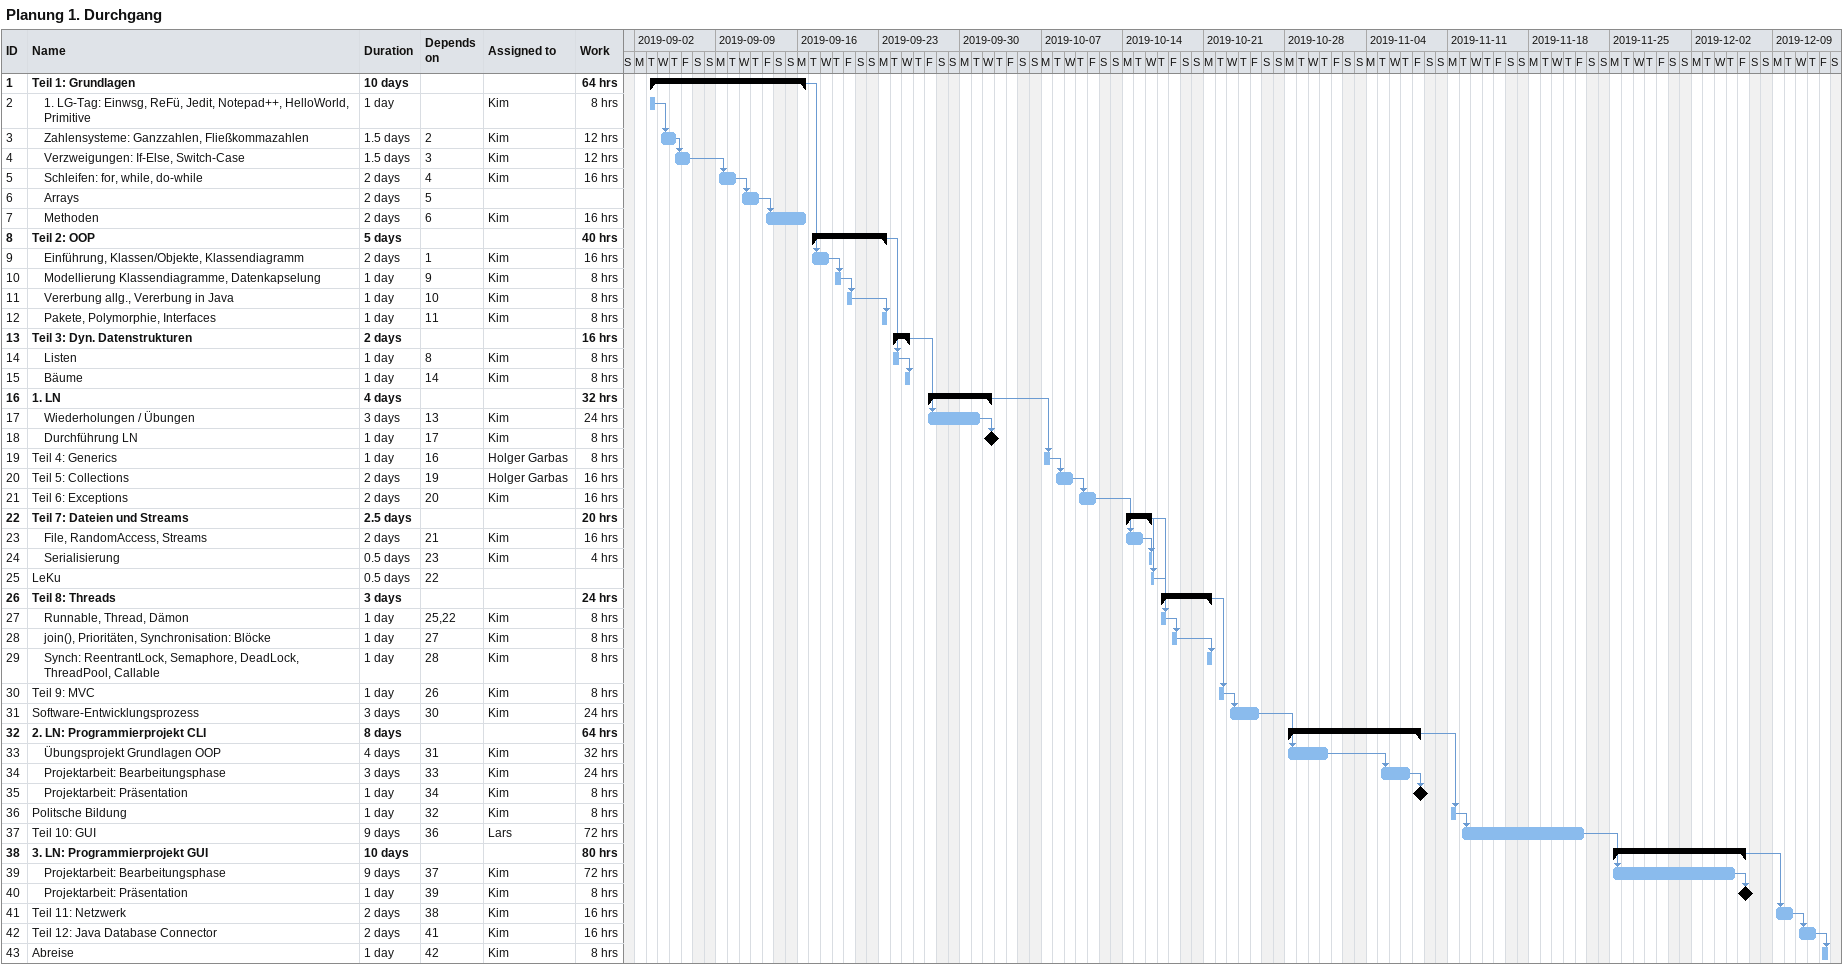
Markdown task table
Planung 1. Durchgang

| ID | Level | Task | Duration | Start | Finish | Predecessors | Resources | Work (h) |
|---|---|---|---|---|---|---|---|---|
| 1 | 1 | **Teil 1: Grundlagen** | 10d | 2019-09-03 | 2019-09-16 |  |  | 64 |
| 2 | 2 | 1. LG-Tag: Einwsg, ReFü, Jedit, Notepad++, HelloWorld, Primitive | 1d | 2019-09-03 | 2019-09-03 |  | Kim | 8 |
| 3 | 2 | Zahlensysteme: Ganzzahlen, Fließkommazahlen | 1.5d | 2019-09-04 | 2019-09-05 | 2 | Kim | 12 |
| 4 | 2 | Verzweigungen: If-Else, Switch-Case | 1.5d | 2019-09-05 | 2019-09-06 | 3 | Kim | 12 |
| 5 | 2 | Schleifen: for, while, do-while | 2d | 2019-09-09 | 2019-09-10 | 4 | Kim | 16 |
| 6 | 2 | Arrays | 2d | 2019-09-11 | 2019-09-12 | 5 |  |  |
| 7 | 2 | Methoden | 2d | 2019-09-13 | 2019-09-16 | 6 | Kim | 16 |
| 8 | 1 | **Teil 2: OOP** | 5d | 2019-09-17 | 2019-09-23 |  |  | 40 |
| 9 | 2 | Einführung, Klassen/Objekte, Klassendiagramm | 2d | 2019-09-17 | 2019-09-18 | 1 | Kim | 16 |
| 10 | 2 | Modellierung Klassendiagramme, Datenkapselung | 1d | 2019-09-19 | 2019-09-19 | 9 | Kim | 8 |
| 11 | 2 | Vererbung allg., Vererbung in Java | 1d | 2019-09-20 | 2019-09-20 | 10 | Kim | 8 |
| 12 | 2 | Pakete, Polymorphie, Interfaces | 1d | 2019-09-23 | 2019-09-23 | 11 | Kim | 8 |
| 13 | 1 | **Teil 3: Dyn. Datenstrukturen** | 2d | 2019-09-24 | 2019-09-25 |  |  | 16 |
| 14 | 2 | Listen | 1d | 2019-09-24 | 2019-09-24 | 8 | Kim | 8 |
| 15 | 2 | Bäume | 1d | 2019-09-25 | 2019-09-25 | 14 | Kim | 8 |
| 16 | 1 | **1. LN** | 4d | 2019-09-27 | 2019-10-02 |  |  | 32 |
| 17 | 2 | Wiederholungen / Übungen | 3d | 2019-09-27 | 2019-10-01 | 13 | Kim | 24 |
| 18 | 2 | Durchführung LN | 1d | 2019-10-02 | 2019-10-02 | 17 | Kim | 8 |
| 19 | 1 | Teil 4: Generics | 1d | 2019-10-07 | 2019-10-07 | 16 | Holger Garbas | 8 |
| 20 | 1 | Teil 5: Collections | 2d | 2019-10-08 | 2019-10-09 | 19 | Holger Garbas | 16 |
| 21 | 1 | Teil 6: Exceptions | 2d | 2019-10-10 | 2019-10-11 | 20 | Kim | 16 |
| 22 | 1 | **Teil 7: Dateien und Streams** | 2.5d | 2019-10-14 | 2019-10-16 |  |  | 20 |
| 23 | 2 | File, RandomAccess, Streams | 2d | 2019-10-14 | 2019-10-15 | 21 | Kim | 16 |
| 24 | 2 | Serialisierung | 0.5d | 2019-10-16 | 2019-10-16 | 23 | Kim | 4 |
| 25 | 1 | LeKu | 0.5d | 2019-10-16 | 2019-10-16 | 22 |  |  |
| 26 | 1 | **Teil 8: Threads** | 3d | 2019-10-17 | 2019-10-21 |  |  | 24 |
| 27 | 2 | Runnable, Thread, Dämon | 1d | 2019-10-17 | 2019-10-17 | 25, 22 | Kim | 8 |
| 28 | 2 | join(), Prioritäten, Synchronisation: Blöcke | 1d | 2019-10-18 | 2019-10-18 | 27 | Kim | 8 |
| 29 | 2 | Synch: ReentrantLock, Semaphore, DeadLock, ThreadPool, Callable | 1d | 2019-10-21 | 2019-10-21 | 28 | Kim | 8 |
| 30 | 1 | Teil 9: MVC | 1d | 2019-10-22 | 2019-10-22 | 26 | Kim | 8 |
| 31 | 1 | Software-Entwicklungsprozess | 3d | 2019-10-23 | 2019-10-25 | 30 | Kim | 24 |
| 32 | 1 | **2. LN: Programmierprojekt CLI** | 8d | 2019-10-28 | 2019-11-08 |  |  | 64 |
| 33 | 2 | Übungsprojekt Grundlagen OOP | 4d | 2019-10-28 | 2019-10-31 | 31 | Kim | 32 |
| 34 | 2 | Projektarbeit: Bearbeitungsphase | 3d | 2019-11-05 | 2019-11-07 | 33 | Kim | 24 |
| 35 | 2 | Projektarbeit: Präsentation | 1d | 2019-11-08 | 2019-11-08 | 34 | Kim | 8 |
| 36 | 1 | Politsche Bildung | 1d | 2019-11-11 | 2019-11-11 | 32 | Kim | 8 |
| 37 | 1 | Teil 10: GUI | 9d | 2019-11-12 | 2019-11-22 | 36 | Lars | 72 |
| 38 | 1 | **3. LN: Programmierprojekt GUI** | 10d | 2019-11-25 | 2019-12-06 |  |  | 80 |
| 39 | 2 | Projektarbeit: Bearbeitungsphase | 9d | 2019-11-25 | 2019-12-05 | 37 | Kim | 72 |
| 40 | 2 | Projektarbeit: Präsentation | 1d | 2019-12-06 | 2019-12-06 | 39 | Kim | 8 |
| 41 | 1 | Teil 11: Netzwerk | 2d | 2019-12-09 | 2019-12-10 | 38 | Kim | 16 |
| 42 | 1 | Teil 12: Java Database Connector | 2d | 2019-12-11 | 2019-12-12 | 41 | Kim | 16 |
| 43 | 1 | Abreise | 1d | 2019-12-13 | 2019-12-13 | 42 | Kim | 8 |
